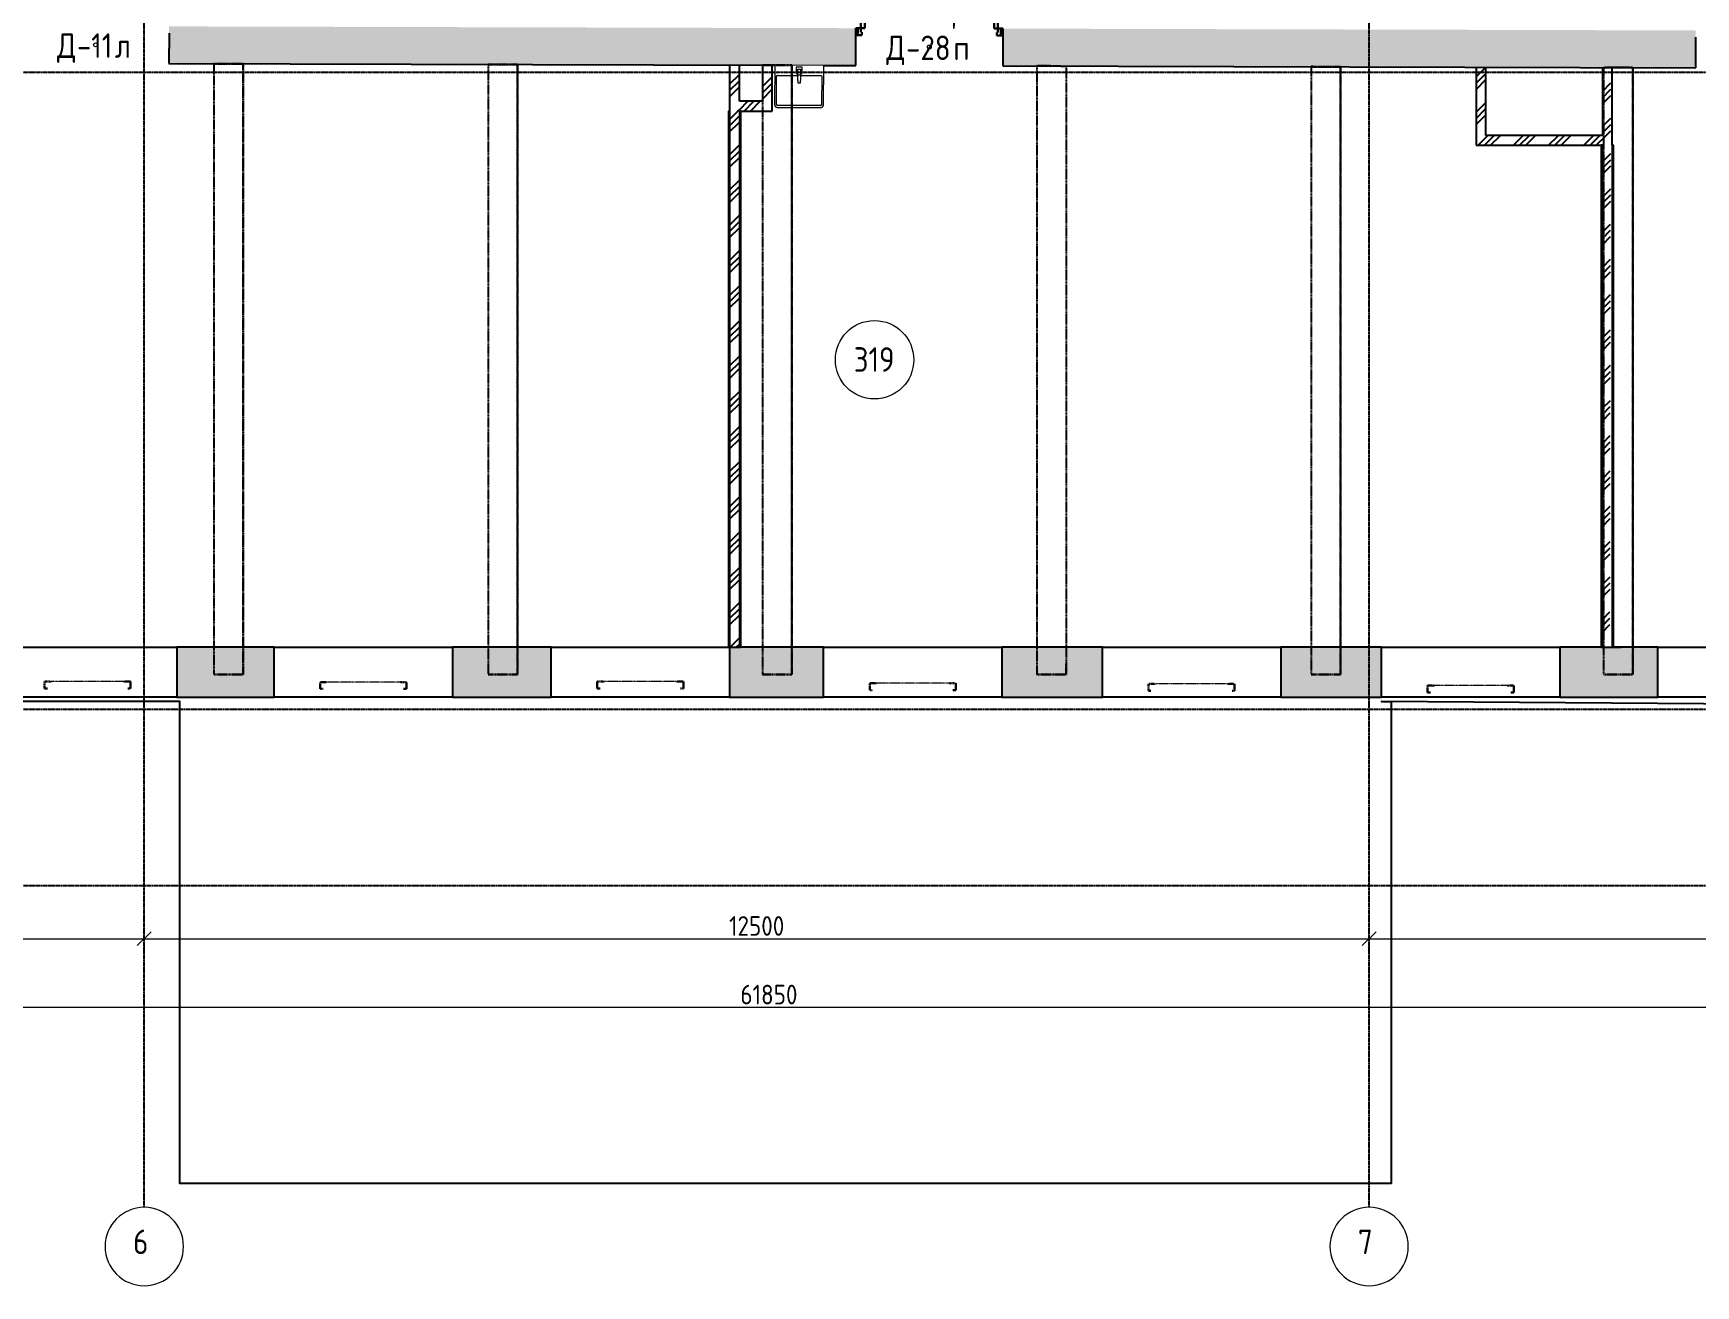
# Model space of a CAD drawing. Header units: millimetres. Extents: x -33838 to 476301, y -41806 to 120107.
# Drawn here: x 233454 to 250420, y -3626 to 9153 of the extents above; entities that cross this region are included whole.
import ezdxf

# ---------------------------------------------------------------- set-up
doc = ezdxf.new("R2010")
doc.units = ezdxf.units.MM
for name, pattern in [('ADSK_Линия сетки', [25, 20, -2.5, 0, -2.5]), ('ADSK_Сверху', [4.5, 3, -1.5]), ('ADSK_Снесено', [4.5, 3, -1.5])]:
    doc.linetypes.add(name, pattern=pattern)
for name, color, linetype, lineweight, true_color in [('_ Окна', 5, 'Continuous', 30, 0x0000ff), ('Стены внутренние', 5, 'Continuous', 18, 0x0000ff), ('Стены наружные', 1, 'ADSK_Снесено', 18, 0xff0000), ('Стены штриховка', 5, 'Continuous', 18, 0x0000ff)]:
    doc.layers.add(name, color=color, linetype=linetype, lineweight=lineweight, true_color=true_color)
for name, color, linetype, lineweight in [('Двери', 251, 'Continuous', 18), ('Каркас', 7, 'Continuous', 18), ('Марки дверей', 7, 'Continuous', 20), ('Марки помещений', 7, 'Continuous', 20), ('Окна', 251, 'Continuous', 18), ('Оси', 7, 'Continuous', 9), ('Сантехника', 251, 'Continuous', 18)]:
    doc.layers.add(name, color=color, linetype=linetype, lineweight=lineweight)
doc.styles.add('GOST Common_1', font='GOST Common_0.ttf', dxfattribs={"width": 0.9, "height": 200})
doc.styles.add('GOST Common_2', font='GOST Common_0.ttf', dxfattribs={"width": 0.9, "height": 250})
doc.styles.add('ISOCPEUR', font='isocpeur.ttf', dxfattribs={"height": 250})
doc.dimstyles.new('ADSK_Основной_2_5_мм', dxfattribs={"dimscale": 304.8, "dimtxt": 251.428749, "dimasz": 0.463911, "dimexe": 0.492126, "dimexo": 0.492126, "dimgap": 0.098425, "dimtad": 1, "dimdec": 1, "dimrnd": 0.1, "dimdsep": 46, "dimtxsty": 'GOST Common_1', "dimblk1": 'OBLIQUE', "dimblk2": 'OBLIQUE', "dimsah": 1, "dimcen": 0.09, "dimdle": 0.492126, "dimazin": 2, "dimtfac": 1, "dimtdec": 4, "dimtix": 1, "dimtmove": 0, "dimatfit": 3, "dimfxl": 1, "dimtvp": 1, "dimtfill": 1, "dimtolj": 1, "dimtzin": 0, "dimlwd": 20, "dimlwe": 20, "dimarcsym": 2})
pattern_1 = [(45, (215977.25, 150), (-179.6051, 179.6051), []), (45, (216040.75, 150), (0, 359.2102), []), (45, (215913.75, 150), (0, 359.2102), [])]

# ---------------------------------------------------------------- blocks, each defined once
blk = doc.blocks.new('Витраж-тент со смещением вовне - 60мм 30 сдвиг-1466942-03 План 3-го этажа')
at = {"layer": '_ Окна', "color": 161, "linetype": 'ADSK_Сверху', "true_color": 0xaaaaff}
for p, q in [((-440, 25), (-440, -45)), ((-440, 25), (-410, 25)), ((-440, -45), (-440, 25)), ((440, 25), (410, 25)), ((440, -45), (440, 25)), ((440, -45), (440, 25)), ((-380, -45), (-440, -45)), ((-380, -35), (-380, -45)), ((380, -35), (380, -45)), ((380, -45), (440, -45))]:
    blk.add_line(p, q, dxfattribs=at)
at = {"layer": 'Окна', "color": 161, "linetype": 'ADSK_Сверху', "true_color": 0xaaaaff}
blk.add_line((-380, -45), (380, -45), dxfattribs=at)
blk = doc.blocks.new('AC_Дверь_Двупольная - Д-28п 1500х2200h-V210-03 План 3-го этажа')
at = {"layer": 'Двери', "lineweight": 30}
for p, q in [((-700, 1140), (-660, 1140)), ((-700, 190), (-700, 1140)), ((-660, 1140), (-660, 190)), ((700, 640), (660, 640)), ((660, 640), (660, 190)), ((700, 190), (700, 640)), ((-750, 190), (-730, 190)), ((-750, 120), (-750, 190)), ((-730, 190), (-700, 190)), ((-730, 120), (-730, 190)), ((-730, 190), (-730, 120)), ((-660, 190), (-700, 190)), ((-700, 190), (-700, 150)), ((660, 190), (700, 190)), ((730, 190), (700, 190)), ((700, 190), (700, 150)), ((730, 120), (730, 190)), ((750, 190), (730, 190)), ((730, 190), (730, 120)), ((750, 120), (750, 190)), ((-730, 120), (-750, 120)), ((-690, 120), (-730, 120)), ((-700, 150), (-690, 150)), ((-690, 150), (-690, 120)), ((700, 150), (690, 150)), ((690, 150), (690, 120)), ((690, 120), (730, 120)), ((730, 120), (750, 120))]:
    blk.add_line(p, q, dxfattribs=at)
at = {"layer": 'Двери'}
for centre, radius, start, end in [((-700, 190), 950, 360, 90), ((700, 190), 450, 90, 180)]:
    blk.add_arc(centre, radius, start, end, dxfattribs=at)
blk = doc.blocks.new('Parametric_Porcelain_bathroom_sink_20774 - 500х430мм-V218-03 План 3-го этажа')
at = {"layer": 'Сантехника'}
for p, q in [((-125, 540), (-125, 140)), ((-105, 253), (-105, 540)), ((345, 570), (-95, 570)), ((-95, 550), (345, 550)), ((355, 540), (355, 253)), ((375, 140), (375, 540)), ((110, 243), (-95, 243)), ((93, 221), (93, 162)), ((110, 223), (95, 223)), ((140, 319), (110, 319)), ((110, 319), (110, 296)), ((140, 319), (110, 319)), ((110, 236), (110, 296)), ((110, 201), (110, 236)), ((140, 236), (110, 236)), ((110, 181), (110, 201)), ((140, 181), (110, 181)), ((140, 296), (140, 319)), ((140, 296), (140, 236)), ((345, 243), (140, 243)), ((140, 236), (140, 201)), ((155, 223), (140, 223)), ((140, 201), (140, 181)), ((156, 162), (156, 221)), ((-125, 140), (-120, 140)), ((-120, 140), (-115, 140)), ((-115, 140), (365, 140)), ((95, 160), (155, 160)), ((365, 140), (370, 140)), ((370, 140), (375, 140))]:
    blk.add_line(p, q, dxfattribs=at)
at = {"layer": 'Сантехника', "flags": 128}
for points in [[(-95, 570), (-96, 570), (-97, 570), (-99, 570), (-100, 570), (-101, 569), (-102, 569), (-103, 569), (-104, 568), (-106, 568), (-107, 568), (-108, 567), (-109, 567), (-110, 566), (-111, 565), (-112, 565), (-113, 564), (-114, 563), (-115, 563), (-116, 562), (-117, 561), (-117, 560), (-118, 559), (-119, 558), (-120, 557), (-120, 556), (-121, 555), (-121, 554), (-122, 553), (-123, 552), (-123, 551), (-123, 550), (-124, 549), (-124, 547), (-124, 546), (-125, 545), (-125, 544), (-125, 543), (-125, 542), (-125, 540), (-125, 540)], [(-105, 540), (-105, 540), (-105, 541), (-105, 541), (-105, 542), (-105, 542), (-105, 542), (-105, 543), (-104, 543), (-104, 544), (-104, 544), (-104, 544), (-104, 545), (-104, 545), (-103, 545), (-103, 546), (-103, 546), (-103, 546), (-103, 547), (-102, 547), (-102, 547), (-102, 547), (-101, 548), (-101, 548), (-101, 548), (-100, 548), (-100, 549), (-100, 549), (-99, 549), (-99, 549), (-99, 549), (-98, 549), (-98, 550), (-97, 550), (-97, 550), (-97, 550), (-96, 550), (-96, 550), (-96, 550), (-95, 550), (-95, 550)], [(-105, 541), (-105, 541), (-105, 541), (-105, 540), (-105, 540)], [(-101, 548), (-101, 548), (-102, 548), (-102, 547), (-102, 547), (-102, 547)], [(-95, 550), (-95, 550), (-96, 550), (-96, 550), (-97, 550)], [(375, 540), (375, 541), (375, 542), (375, 544), (375, 545), (374, 546), (374, 547), (374, 548), (373, 549), (373, 551), (373, 552), (372, 553), (372, 554), (371, 555), (370, 556), (370, 557), (369, 558), (368, 559), (368, 560), (367, 561), (366, 562), (365, 562), (364, 563), (363, 564), (362, 565), (361, 565), (360, 566), (359, 566), (358, 567), (357, 568), (356, 568), (355, 568), (354, 569), (352, 569), (351, 569), (350, 570), (349, 570), (348, 570), (347, 570), (345, 570), (345, 570)], [(346, 550), (346, 550), (346, 550), (345, 550), (345, 550)], [(345, 550), (345, 550), (346, 550), (346, 550), (347, 550), (347, 550), (347, 550), (348, 550), (348, 549), (349, 549), (349, 549), (349, 549), (350, 549), (350, 549), (350, 548), (351, 548), (351, 548), (351, 548), (352, 548), (352, 547), (352, 547), (352, 547), (353, 546), (353, 546), (353, 546), (353, 545), (354, 545), (354, 545), (354, 544), (354, 544), (354, 544), (354, 543), (355, 543), (355, 542), (355, 542), (355, 542), (355, 541), (355, 541), (355, 541), (355, 540), (355, 540)], [(353, 546), (353, 546), (353, 547), (352, 547), (352, 547), (352, 547)], [(355, 540), (355, 540), (355, 541), (355, 541), (355, 542)], [(-105, 253), (-105, 253), (-105, 252), (-105, 252), (-105, 252)], [(-95, 243), (-95, 243), (-96, 243), (-96, 243), (-97, 243), (-97, 243), (-97, 243), (-98, 244), (-98, 244), (-99, 244), (-99, 244), (-99, 244), (-100, 244), (-100, 244), (-100, 245), (-101, 245), (-101, 245), (-101, 245), (-102, 246), (-102, 246), (-102, 246), (-102, 246), (-103, 247), (-103, 247), (-103, 247), (-103, 248), (-104, 248), (-104, 248), (-104, 249), (-104, 249), (-104, 250), (-104, 250), (-105, 250), (-105, 251), (-105, 251), (-105, 251), (-105, 252), (-105, 252), (-105, 253), (-105, 253), (-105, 253)], [(-103, 247), (-103, 247), (-103, 247), (-102, 246), (-102, 246), (-102, 246)], [(-96, 243), (-96, 243), (-96, 243), (-95, 243), (-95, 243)], [(355, 253), (355, 253), (355, 252), (355, 252), (355, 252), (355, 251), (355, 251), (355, 250), (354, 250), (354, 250), (354, 249), (354, 249), (354, 249), (354, 248), (353, 248), (353, 248), (353, 247), (353, 247), (353, 247), (352, 246), (352, 246), (352, 246), (351, 245), (351, 245), (351, 245), (350, 245), (350, 245), (350, 244), (349, 244), (349, 244), (349, 244), (348, 244), (348, 244), (347, 243), (347, 243), (347, 243), (346, 243), (346, 243), (346, 243), (345, 243), (345, 243)], [(345, 243), (345, 243), (346, 243), (346, 243), (347, 243)], [(351, 245), (351, 245), (352, 246), (352, 246), (352, 246), (352, 246)], [(355, 252), (355, 252), (355, 253), (355, 253), (355, 253)]]:
    blk.add_lwpolyline(points, dxfattribs=at)
at = {"layer": 'Сантехника'}
for centre, radius, start, end in [((95, 221), 1.87, 120, 150), ((95, 221), 1.87, 90, 180), ((95, 221), 1.87, 120, 150), ((95, 221), 1.87, 120, 150), ((155, 221), 1.87, 0, 90), ((155, 221), 1.87, 30, 60), ((155, 221), 1.87, 30, 60), ((155, 221), 1.87, 30, 60), ((95, 162), 1.49, 180, 270), ((155, 162), 1.49, 270, 360)]:
    blk.add_arc(centre, radius, start, end, dxfattribs=at)
blk = doc.blocks.new('Ось сетки - Круг_Ø8 мм-6577-03 План 3-го этажа')
at = {"layer": 'Оси', "lineweight": 20}
for start, end in [(360, 180), (180, 360)]:
    blk.add_arc((0, 0), 4, start, end, dxfattribs=at)
blk = doc.blocks.new('ADSK_Марка_Помещение_ОдноЗначение - Номер-247393-03 План 3-го этажа')
at = {"layer": 'Марки помещений'}
blk.add_circle((0, 0), 4, dxfattribs=at)
blk = doc.blocks.new('_Oblique')
at = {"color": 0, "linetype": 'ByBlock', "lineweight": -2}
blk.add_line((-0.5, -0.5), (0.5, 0.5), dxfattribs=at)
blk = doc.blocks.new('*D2152')
at = {"color": 0, "lineweight": 20, "transparency": 16777216}
for p, q in [((226537, -85), (234737, -85)), ((226687, -135), (226687, -235)), ((234587, -135), (234587, -235))]:
    blk.add_line(p, q, dxfattribs=at)
at = {"layer": 'Defpoints', "color": 0, "transparency": 16777216}
for p in [(226687, 15), (234587, 15), (234587, -85)]:
    blk.add_point(p, dxfattribs=at)
at = {"color": 0, "lineweight": 20, "transparency": 16777216, "xscale": 141.4, "yscale": 141.4, "zscale": 141.4, "rotation": 180}
blk.add_blockref('_Oblique', (226687, -85), dxfattribs=at)
at = {"color": 0, "lineweight": 20, "transparency": 16777216, "xscale": 141.4, "yscale": 141.4, "zscale": 141.4}
blk.add_blockref('_Oblique', (234587, -85), dxfattribs=at)
at = {"color": 0, "lineweight": 25, "transparency": 16777216, "insert": (230637, 45), "char_height": 200, "width": 756.84, "attachment_point": 5, "style": 'GOST Common_1', "bg_fill": 3, "box_fill_scale": 1.1, "bg_fill_color": 256, "bg_fill_true_color": 13158600, "bg_fill_transparency": 0}
blk.add_mtext('\\A1;7900', dxfattribs=at)
blk = doc.blocks.new('*D2153')
at = {"color": 0, "lineweight": 20, "transparency": 16777216}
for p, q in [((234437, -85), (247237, -85)), ((234587, -135), (234587, -235)), ((247087, -135), (247087, -235))]:
    blk.add_line(p, q, dxfattribs=at)
at = {"layer": 'Defpoints', "color": 0, "transparency": 16777216}
for p in [(234587, 15), (247087, 15), (247087, -85)]:
    blk.add_point(p, dxfattribs=at)
at = {"color": 0, "lineweight": 20, "transparency": 16777216, "xscale": 141.4, "yscale": 141.4, "zscale": 141.4, "rotation": 180}
blk.add_blockref('_Oblique', (234587, -85), dxfattribs=at)
at = {"color": 0, "lineweight": 20, "transparency": 16777216, "xscale": 141.4, "yscale": 141.4, "zscale": 141.4}
blk.add_blockref('_Oblique', (247087, -85), dxfattribs=at)
at = {"color": 0, "lineweight": 25, "transparency": 16777216, "insert": (240837, 45), "char_height": 200, "width": 889.8, "attachment_point": 5, "style": 'GOST Common_1', "bg_fill": 3, "box_fill_scale": 1.1, "bg_fill_color": 256, "bg_fill_true_color": 13158600, "bg_fill_transparency": 0}
blk.add_mtext('\\A1;12500', dxfattribs=at)
blk = doc.blocks.new('*D2154')
at = {"color": 0, "lineweight": 20, "transparency": 16777216}
for p, q in [((246937, -85), (255137, -85)), ((247087, -135), (247087, -235)), ((254987, -135), (254987, -235))]:
    blk.add_line(p, q, dxfattribs=at)
at = {"layer": 'Defpoints', "color": 0, "transparency": 16777216}
for p in [(247087, 15), (254987, 15), (254987, -85)]:
    blk.add_point(p, dxfattribs=at)
at = {"color": 0, "lineweight": 20, "transparency": 16777216, "xscale": 141.4, "yscale": 141.4, "zscale": 141.4, "rotation": 180}
blk.add_blockref('_Oblique', (247087, -85), dxfattribs=at)
at = {"color": 0, "lineweight": 20, "transparency": 16777216, "xscale": 141.4, "yscale": 141.4, "zscale": 141.4}
blk.add_blockref('_Oblique', (254987, -85), dxfattribs=at)
at = {"color": 0, "lineweight": 25, "transparency": 16777216, "insert": (251037, 45), "char_height": 200, "width": 756.84, "attachment_point": 5, "style": 'GOST Common_1', "bg_fill": 3, "box_fill_scale": 1.1, "bg_fill_color": 256, "bg_fill_true_color": 13158600, "bg_fill_transparency": 0}
blk.add_mtext('\\A1;7900', dxfattribs=at)
blk = doc.blocks.new('*D2166')
at = {"color": 0, "lineweight": 20, "transparency": 16777216}
for p, q in [((209887, -785), (272037, -785)), ((210037, -835), (210037, -935)), ((271887, -835), (271887, -935))]:
    blk.add_line(p, q, dxfattribs=at)
at = {"layer": 'Defpoints', "color": 0, "transparency": 16777216}
for p in [(210037, -685), (271887, -685), (271887, -785)]:
    blk.add_point(p, dxfattribs=at)
at = {"color": 0, "lineweight": 20, "transparency": 16777216, "xscale": 141.4, "yscale": 141.4, "zscale": 141.4, "rotation": 180}
blk.add_blockref('_Oblique', (210037, -785), dxfattribs=at)
at = {"color": 0, "lineweight": 20, "transparency": 16777216, "xscale": 141.4, "yscale": 141.4, "zscale": 141.4}
blk.add_blockref('_Oblique', (271887, -785), dxfattribs=at)
at = {"color": 0, "lineweight": 25, "transparency": 16777216, "insert": (240962, -655), "char_height": 200, "width": 889.8, "attachment_point": 5, "style": 'GOST Common_1', "bg_fill": 3, "box_fill_scale": 1.1, "bg_fill_color": 256, "bg_fill_true_color": 13158600, "bg_fill_transparency": 0}
blk.add_mtext('\\A1;61850', dxfattribs=at)
blk = doc.blocks.new('ADSK_Марка_Дверь - Типоразмер_ADSK_Марка-58376-03 План 3-го этажа')
at = {"layer": 'Марки дверей', "lineweight": 9}
blk.add_circle((0, 0), 0.2, dxfattribs=at)

msp = doc.modelspace()

# ---------------------------------------------------------------- hatches: boundary and pattern name
at = {"layer": 'Стены внутренние', "lineweight": 25, "true_color": 0x636466}
h = msp.add_hatch(color=251, dxfattribs=at)
h.paths.add_polyline_path([(258100.31958, 8781.41711), (258097.49102, 9161.42592), (251920.51599, 9177.7535), (251919.51154, 8797.75483), (258042.55858, 8781.56979)])
h.paths.add_polyline_path([(250419.51678, 8801.71976), (250420.3362, 9181.71844), (243349.51668, 9200.40921), (243348.51223, 8820.41054), (249544.59255, 8804.03245)])
h.paths.add_polyline_path([(241848.51747, 8824.37547), (241849.33689, 9204.37414), (234840.12747, 9222.90206), (234840.12747, 8842.90073), (241580.63653, 8825.08356)])
h.paths.add_polyline_path([(233339.12826, 8846.86832), (233339.94768, 9226.86699), (231140.59406, 9232.68103), (231139.58961, 8852.68236), (232774.02347, 8848.36206)])
h.paths.add_polyline_path([(229639.59485, 8856.64729), (229640.41427, 9236.64596), (224110.2776, 9251.26425), (224111.02308, 8871.26096), (227566.26747, 8862.12771)])
h = msp.add_hatch(dxfattribs=at)
h.set_pattern_fill('FP_1', color=251, style=0, pattern_type=2)
h.set_pattern_definition(pattern_1)
h.paths.add_polyline_path([(240660.30672, 8358.43061), (240660.30672, 8827.51627), (240560.30672, 8827.7806), (240560.30672, 8358.43061)])
h = msp.add_hatch(dxfattribs=at)
h.set_pattern_fill('FP_1', color=251, style=0, pattern_type=2)
h.set_pattern_definition(pattern_1)
h.paths.add_polyline_path([(240895.73207, 8458.43061), (240995.73207, 8458.43061), (240995.73207, 8826.62964), (240895.73207, 8826.89397), (240895.73207, 8473.69942)])
h = msp.add_hatch(dxfattribs=at)
h.set_pattern_fill('FP_1', color=251, style=0, pattern_type=2)
h.set_pattern_definition(pattern_1)
h.paths.add_polyline_path([(248178.79263, 8110.02642), (248278.79263, 8110.02642), (248278.79263, 8807.37834), (248178.79263, 8807.64267), (248178.79263, 8382.97321)])
h = msp.add_hatch(dxfattribs=at)
h.set_pattern_fill('FP_1', color=251, style=0, pattern_type=2)
h.set_pattern_definition(pattern_1)
h.paths.add_polyline_path([(249490.08433, 8110.02642), (249553.52603, 8110.02642), (249554.76678, 8803.95424), (249467.5993, 8804.23597), (249467.5993, 8110.02642)])
h = msp.add_hatch(dxfattribs=at)
h.set_pattern_fill('FP_1', color=251, style=0, pattern_type=2)
h.set_pattern_definition(pattern_1)
h.paths.add_polyline_path([(240560.30672, 2889.50427), (240660.30672, 2889.50427), (240660.30672, 8358.43061), (240560.30672, 8358.43061), (240560.30672, 3304.22291)])
h = msp.add_hatch(dxfattribs=at)
h.set_pattern_fill('FP_1', color=251, style=0, pattern_type=2)
h.set_pattern_definition(pattern_1)
h.paths.add_polyline_path([(240660.30672, 8358.43061), (240995.73207, 8358.43061), (240995.73207, 8458.43061), (240660.30672, 8458.43061), (240660.30672, 8445.58838)])
h = msp.add_hatch(dxfattribs=at)
h.set_pattern_fill('FP_1', color=251, style=0, pattern_type=2)
h.set_pattern_definition(pattern_1)
h.paths.add_polyline_path([(249467.5993, 8010.02642), (249553.34723, 8010.02642), (249553.52603, 8110.02642), (248178.79263, 8110.02642), (248178.79263, 8010.02642), (249457.5993, 8010.02642)])
h = msp.add_hatch(dxfattribs=at)
h.set_pattern_fill('FP_1', color=251, style=0, pattern_type=2)
h.set_pattern_definition(pattern_1)
h.paths.add_polyline_path([(249567.5993, 2889.50427), (249567.5993, 2889.56969), (249544.19188, 2889.61155), (249553.34723, 8010.02642), (249467.5993, 8010.02642), (249467.5993, 2889.50427), (249544.19188, 2889.50427)])
at = {"layer": 'Стены наружные', "linetype": 'Continuous', "lineweight": 25, "true_color": 0x636466}
h = msp.add_hatch(color=251, dxfattribs=at)
h.paths.add_polyline_path([(257441.35445, 2379.50427), (258524.186, 2379.50427), (258524.186, 2889.50427), (257441.35445, 2889.50427), (257441.35445, 2682.85569)])
h.paths.add_polyline_path([(255595.00558, 2379.50427), (255621.35445, 2379.50427), (255621.35445, 2889.50427), (254574.41538, 2889.50427), (254574.41538, 2379.50427)])
h.paths.add_polyline_path([(251855.0874, 2379.50427), (252754.41538, 2379.50427), (252754.41538, 2889.50427), (251855.0874, 2889.50427), (251855.0874, 2682.85569)])
h.paths.add_polyline_path([(249742.9939, 2379.50427), (250035.0874, 2379.50427), (250035.0874, 2889.50427), (249034.4899, 2889.50427), (249034.4899, 2379.50427)])
h.paths.add_polyline_path([(246252.09288, 2379.50427), (247214.4899, 2379.50427), (247214.4899, 2889.50427), (246184.43806, 2889.50427), (246184.43806, 2379.50427)])
h.paths.add_polyline_path([(243916.3647, 2379.50427), (244364.43806, 2379.50427), (244364.43806, 2889.50427), (243340.29693, 2889.50427), (243340.29693, 2379.50427)])
h.paths.add_polyline_path([(241520.29693, 2379.50427), (241520.29693, 2889.50427), (240560.30672, 2889.50427), (240560.30672, 2379.50427)])
h.paths.add_polyline_path([(238740.30672, 2379.50427), (238740.30672, 2889.50427), (237732.02874, 2889.50427), (237732.02874, 2379.50427)])
h.paths.add_polyline_path([(235912.02874, 2379.50427), (235912.02874, 2889.50427), (234918.25319, 2889.50427), (234918.25319, 2379.50427)])
h.paths.add_polyline_path([(233098.25319, 2379.50427), (233098.25319, 2889.50427), (232081.46836, 2889.50427), (232081.46836, 2379.50427), (232585.33884, 2379.50427)])
h.paths.add_polyline_path([(230261.46836, 2379.50427), (230261.46836, 2889.50427), (229268.43842, 2889.50427), (229268.43842, 2379.50427), (229901.99565, 2379.50427)])
h.paths.add_polyline_path([(224250.2517, 2379.50427), (224642.53397, 2379.50427), (224642.53397, 2889.50427), (224250.2517, 2889.50427), (224250.2517, 2657.85807)])
h.paths.add_polyline_path([(227448.43842, 2379.50427), (227448.43842, 2889.50427), (226462.53397, 2889.50427), (226462.53397, 2379.50427)])

# ---------------------------------------------------------------- linework, layer by layer
at = {"linetype": 'ADSK_Линия сетки', "lineweight": 25}
for p, q in [((234587.16465, -2825.79407), (234587.16465, 44684.78674)), ((247087.16465, -2825.79407), (247087.16465, 44684.78674)), ((204891.02955, 8756.78828), (273118.97256, 8756.78828)), ((204891.02955, 2256.78828), (273118.97256, 2256.78828)), ((204891.02955, 456.78828), (273118.97256, 456.78828))]:
    msp.add_line(p, q, dxfattribs=at)
at = {"layer": 'Каркас', "color": 251, "linetype": 'ADSK_Сверху', "lineweight": 25, "true_color": 0x636466}
for p, q in [((235595.73207, 8840.90345), (235295.73207, 8841.69644)), ((235295.73207, 8841.69644), (235295.73207, 2609.72506)), ((235295.73207, 8841.69644), (235295.73207, 2609.72506)), ((235295.73207, 8841.69644), (235595.73207, 8840.90345)), ((235595.73207, 2609.72506), (235595.73207, 8840.90345)), ((235595.73207, 8840.90345), (235595.73207, 2609.72506)), ((238395.73207, 8833.50221), (238095.73207, 8834.2952)), ((238095.73207, 8834.2952), (238095.73207, 2609.72506)), ((238095.73207, 8834.2952), (238095.73207, 2609.72506)), ((238095.73207, 8834.2952), (238395.73207, 8833.50221)), ((238395.73207, 2609.72506), (238395.73207, 8833.50221)), ((238395.73207, 8833.50221), (238395.73207, 2609.72506)), ((241195.73207, 8826.10098), (240895.73207, 8826.89397)), ((240895.73207, 8826.89397), (240895.73207, 2609.72506)), ((240895.73207, 8826.89397), (240895.73207, 2609.72506)), ((240895.73207, 8826.89397), (241195.73207, 8826.10098)), ((241195.73207, 2609.72506), (241195.73207, 8826.10098)), ((241195.73207, 8826.10098), (241195.73207, 2609.72506)), ((243837.98031, 8819.11673), (243695.73207, 8819.49273)), ((243695.73207, 8819.49273), (243695.73207, 2609.72506)), ((243695.73207, 8819.49273), (243695.73207, 2609.72506)), ((243695.73207, 8819.49273), (243995.73207, 8818.69974)), ((243995.73207, 8818.69974), (243995.73207, 2609.72506)), ((246795.73207, 8811.29851), (246495.73207, 8812.0915)), ((246495.73207, 8812.0915), (246495.73207, 2609.72506)), ((246495.73207, 8812.0915), (246495.73207, 2609.72506)), ((246495.73207, 8812.0915), (246795.73207, 8811.29851)), ((246795.73207, 2609.72506), (246795.73207, 8811.29851)), ((246795.73207, 8811.29851), (246795.73207, 2609.72506)), ((249777.52279, 8803.41675), (249477.52279, 8804.20973)), ((249477.52279, 8804.20973), (249477.52279, 2609.72506)), ((249477.52279, 8804.20973), (249477.52279, 2609.72506)), ((249477.52279, 8804.20973), (249777.52279, 8803.41675)), ((249777.52279, 2609.72506), (249777.52279, 8803.41675)), ((249777.52279, 8803.41675), (249777.52279, 2609.72506)), ((243995.73207, 2609.72506), (243995.73207, 2723.35694)), ((235595.73207, 2609.72506), (235295.73207, 2609.72506)), ((235295.73207, 2609.72506), (235595.73207, 2609.72506)), ((238395.73207, 2609.72506), (238095.73207, 2609.72506)), ((238095.73207, 2609.72506), (238395.73207, 2609.72506)), ((241195.73207, 2609.72506), (240895.73207, 2609.72506)), ((240895.73207, 2609.72506), (241195.73207, 2609.72506)), ((243995.73207, 2609.72506), (243695.73207, 2609.72506)), ((243695.73207, 2609.72506), (243995.73207, 2609.72506)), ((246795.73207, 2609.72506), (246495.73207, 2609.72506)), ((246495.73207, 2609.72506), (246795.73207, 2609.72506)), ((249777.52279, 2609.72506), (249477.52279, 2609.72506)), ((249477.52279, 2609.72506), (249777.52279, 2609.72506))]:
    msp.add_line(p, q, dxfattribs=at)
at = {"layer": 'Стены внутренние', "color": 251, "lineweight": 25, "true_color": 0x636466}
for p, q in [((234839.94244, 9152.90231), (234839.12302, 8842.90339)), ((241848.51747, 8824.37547), (241849.33689, 9134.37439)), ((243349.33165, 9130.40945), (243348.51223, 8820.41054)), ((250419.51678, 8801.71976), (250420.3362, 9111.71868)), ((234839.12302, 8842.90339), (241020.90239, 8826.5631)), ((240560.30672, 8827.7806), (240560.30672, 8358.43061)), ((240660.30672, 8458.43061), (240660.30672, 8827.51627)), ((240895.73207, 8826.89397), (240895.73207, 8458.43061)), ((240995.73207, 8358.43061), (240995.73207, 8826.62964)), ((241520.55991, 8825.24236), (241848.51747, 8824.37547)), ((243348.51223, 8820.41054), (250419.51678, 8801.71976)), ((248178.79263, 8807.64267), (248178.79263, 8010.02642)), ((248278.79263, 8110.02642), (248278.79263, 8807.37834)), ((249467.5993, 8804.23597), (249467.5993, 8110.02642)), ((249567.5993, 8010.02642), (249567.5993, 8803.97164)), ((240560.30672, 8358.43061), (240548.30672, 8358.43061)), ((240548.30672, 8358.43061), (240548.30672, 2889.50427)), ((240895.73207, 8458.43061), (240660.30672, 8458.43061)), ((240672.30672, 8358.43061), (240995.73207, 8358.43061)), ((240672.30672, 2889.50427), (240672.30672, 8358.43061)), ((248178.79263, 8010.02642), (249455.5993, 8010.02642)), ((249467.5993, 8110.02642), (248278.79263, 8110.02642)), ((249455.5993, 8010.02642), (249455.5993, 2889.50427)), ((249579.5993, 8010.02642), (249567.5993, 8010.02642)), ((249579.5993, 2889.50427), (249579.5993, 8010.02642)), ((240548.30672, 2889.50427), (240670.30672, 2889.50427)), ((249457.5993, 2889.50427), (249577.5993, 2889.50427))]:
    msp.add_line(p, q, dxfattribs=at)
at = {"layer": 'Стены внутренние', "color": 251, "linetype": 'ADSK_Снесено', "lineweight": 25, "true_color": 0x636466}
for p, q in [((249674.76659, 8803.73968), (249554.76678, 8803.95424)), ((249544.19188, 2889.61155), (249664.19169, 2889.39698))]:
    msp.add_line(p, q, dxfattribs=at)
at = {"layer": 'Стены внутренние', "color": 251, "linetype": 'ADSK_Сверху', "lineweight": 25, "true_color": 0x636466}
msp.add_line((249381.32083, 8110.02642), (249369.02167, 8110.02642), dxfattribs=at)
at = {"layer": 'Стены наружные', "color": 251, "linetype": 'Continuous', "lineweight": 25, "true_color": 0x636466}
for p, q in [((233098.25319, 2889.50427), (234918.25319, 2889.50427)), ((235912.02874, 2889.50427), (234918.25319, 2889.50427)), ((234918.25319, 2889.50427), (234918.25319, 2379.50427)), ((235912.02874, 2379.50427), (235912.02874, 2889.50427)), ((235912.02874, 2889.50427), (237732.02874, 2889.50427)), ((238740.30672, 2889.50427), (237732.02874, 2889.50427)), ((237732.02874, 2889.50427), (237732.02874, 2379.50427)), ((238740.30672, 2379.50427), (238740.30672, 2889.50427)), ((238740.30672, 2889.50427), (240548.30672, 2889.50427)), ((240560.30672, 2889.50427), (240560.30672, 2379.50427)), ((241520.29693, 2889.50427), (240672.30672, 2889.50427)), ((241520.29693, 2379.50427), (241520.29693, 2889.50427)), ((241520.29693, 2889.50427), (243340.29693, 2889.50427)), ((244364.43806, 2889.50427), (243340.29693, 2889.50427)), ((243340.29693, 2889.50427), (243340.29693, 2379.50427)), ((244364.43806, 2379.50427), (244364.43806, 2889.50427)), ((244364.43806, 2889.50427), (246184.43806, 2889.50427)), ((247214.4899, 2889.50427), (246184.43806, 2889.50427)), ((246184.43806, 2889.50427), (246184.43806, 2379.50427)), ((247214.4899, 2379.50427), (247214.4899, 2889.50427)), ((247214.4899, 2889.50427), (249034.4899, 2889.50427)), ((249455.5993, 2889.50427), (249034.4899, 2889.50427)), ((249034.4899, 2889.50427), (249034.4899, 2379.50427)), ((250035.0874, 2889.50427), (249579.5993, 2889.50427)), ((250035.0874, 2379.50427), (250035.0874, 2889.50427)), ((250035.0874, 2889.50427), (251855.0874, 2889.50427)), ((234918.25319, 2379.50427), (233098.25319, 2379.50427)), ((234918.25319, 2379.50427), (235912.02874, 2379.50427)), ((237732.02874, 2379.50427), (235912.02874, 2379.50427)), ((237732.02874, 2379.50427), (238740.30672, 2379.50427)), ((240560.30672, 2379.50427), (238740.30672, 2379.50427)), ((240560.30672, 2379.50427), (241520.29693, 2379.50427)), ((243340.29693, 2379.50427), (241520.29693, 2379.50427)), ((243340.29693, 2379.50427), (244364.43806, 2379.50427)), ((246184.43806, 2379.50427), (244364.43806, 2379.50427)), ((246184.43806, 2379.50427), (247214.4899, 2379.50427)), ((249034.4899, 2379.50427), (247214.4899, 2379.50427)), ((249034.4899, 2379.50427), (250035.0874, 2379.50427)), ((251855.0874, 2379.50427), (250035.0874, 2379.50427))]:
    msp.add_line(p, q, dxfattribs=at)
at = {"layer": 'Стены штриховка', "color": 251, "lineweight": 25, "true_color": 0x636466}
for p, q in [((240550.30672, 8358.43061), (240550.30672, 2889.50427)), ((240560.30672, 8358.43061), (240560.30672, 2889.50427)), ((240672.30672, 8358.43061), (240660.30672, 8358.43061)), ((240660.30672, 8358.43061), (240660.30672, 2889.50427)), ((240670.30672, 8358.43061), (240670.30672, 2889.50427)), ((249467.5993, 8010.02642), (249455.5993, 8010.02642)), ((249457.5993, 8010.02642), (249457.5993, 2889.50427)), ((249467.5993, 8010.02642), (249467.5993, 2889.50427)), ((249567.5993, 8010.02642), (249567.5993, 2889.50427)), ((249577.5993, 8010.02642), (249577.5993, 2889.50427)), ((240670.30672, 2889.50427), (240672.30672, 2889.50427)), ((249455.5993, 2889.50427), (249457.5993, 2889.50427)), ((249577.5993, 2889.50427), (249579.5993, 2889.50427))]:
    msp.add_line(p, q, dxfattribs=at)

# ---------------------------------------------------------------- block references
at = {"lineweight": 25, "xscale": 99.99999999999993, "yscale": 99.99999999999993, "zscale": 99.99999999999993}
for p in [(234587.16465, -3225.79407), (247087.16465, -3225.79407)]:
    msp.add_blockref('Ось сетки - Круг_Ø8 мм-6577-03 План 3-го этажа', p, dxfattribs=at)
at = {"layer": '_ Окна', "color": 251, "linetype": 'ADSK_Сверху', "lineweight": 25, "true_color": 0x636466, "rotation": 180}
for p in [(234008.25319, 2494.32596), (236822.02874, 2488.81091), (239650.30672, 2493.70355), (242430.29693, 2476.28765), (245274.43806, 2470.35533), (248124.4899, 2452.51501)]:
    msp.add_blockref('Витраж-тент со смещением вовне - 60мм 30 сдвиг-1466942-03 План 3-го этажа', p, dxfattribs=at)
at = {"layer": 'Двери', "color": 251, "lineweight": 25, "true_color": 0x636466, "rotation": 359.8485505277052}
msp.add_blockref('AC_Дверь_Двупольная - Д-28п 1500х2200h-V210-03 План 3-го этажа', (242599.01708, 9012.39234), dxfattribs=at)
at = {"layer": 'Марки дверей', "color": 251, "lineweight": 25, "true_color": 0x636466, "xscale": 99.99999999999993, "yscale": 99.99999999999993, "zscale": 99.99999999999993}
for p in [(234089.62786, 9034.88519), (242599.01708, 9012.39234)]:
    msp.add_blockref('ADSK_Марка_Дверь - Типоразмер_ADSK_Марка-58376-03 План 3-го этажа', p, dxfattribs=at)
at = {"layer": 'Марки помещений', "color": 251, "lineweight": 25, "true_color": 0x636466, "xscale": 99.99999999999993, "yscale": 99.99999999999993, "zscale": 99.99999999999993}
msp.add_blockref('ADSK_Марка_Помещение_ОдноЗначение - Номер-247393-03 План 3-го этажа', (242039.94613, 5821.71415), dxfattribs=at)
at = {"layer": 'Сантехника', "color": 251, "lineweight": 25, "true_color": 0x636466, "rotation": 179.8485505277053}
msp.add_blockref('Parametric_Porcelain_bathroom_sink_20774 - 500х430мм-V218-03 План 3-го этажа', (241396.10077, 8965.57183), dxfattribs=at)

# ---------------------------------------------------------------- texts
at = {"lineweight": 25, "char_height": 250, "width": 274.177125, "attachment_point": 1, "style": 'ISOCPEUR'}
for s, insert in [('\\fGOST Common|b0|i0|c204|p34|;\\W.9;6', (234473.38399, -3053.26071)), ('\\fGOST Common|b0|i0|c204|p34|;\\W.9;7', (246973.38399, -3053.26071))]:
    msp.add_mtext(s, dxfattribs=dict(at, insert=insert))
at = {"layer": 'Марки дверей', "color": 251, "lineweight": 25, "true_color": 0x636466, "char_height": 250, "attachment_point": 1, "style": 'GOST Common_2'}
for s, insert, width in [('\\fGOST Common|b0|i0|c204|p34|;\\W.9;Д', (233697.49859, 9151.89828), 245.316375), ('-11', (233899.90484, 9151.89828), 468.9871875), ('\\fGOST Common|b0|i0|c204|p34|;\\W.9;л', (234286.85797, 9151.89828), 194.8100625), ('\\fGOST Common|b0|i0|c204|p34|;\\W.9;Д', (242159.18781, 9129.40543), 245.316375), ('-28', (242361.59406, 9129.40543), 584.4301875), ('\\fGOST Common|b0|i0|c204|p34|;\\W.9;п', (242843.79718, 9129.40543), 194.8100625)]:
    msp.add_mtext(s, dxfattribs=dict(at, insert=insert, width=width))
at = {"layer": 'Марки помещений', "color": 251, "lineweight": 25, "true_color": 0x636466, "insert": (241827.53887, 5949.43922), "char_height": 250, "width": 526.7086875, "attachment_point": 1, "style": 'GOST Common_2'}
msp.add_mtext('319', dxfattribs=at)

# ---------------------------------------------------------------- next in the draw order: dimensions: what is measured, and where the dimension line sits
at = {"lineweight": 25}
for base, p1, p2, override, picture, middle in [((234587.16465, -84.55356), (226687.16465, 15.43133), (234587.16465, 15.43133), {"dimpost": '<>', "dimfxl": 7900}, '*D2152', (230637.16465, 45.44644)), ((271887.16465, -784.55356), (210037.16465, -684.56867), (271887.16465, -684.56867), {"dimpost": '<>', "dimfxl": 61850}, '*D2166', (240962.16465, -654.55356))]:
    dim = msp.add_linear_dim(base=base, p1=p1, p2=p2, dimstyle='ADSK_Основной_2_5_мм', override=override, dxfattribs=at)
    dim.commit()
    dim.dimension.update_dxf_attribs({"geometry": picture, "text_midpoint": middle})

# ---------------------------------------------------------------- next in the draw order: dimensions: what is measured, and where the dimension line sits
dim = msp.add_linear_dim(base=(247087.16465, -84.55356), p1=(234587.16465, 15.43133), p2=(247087.16465, 15.43133), dimstyle='ADSK_Основной_2_5_мм', override={"dimpost": '<>', "dimfxl": 12500}, dxfattribs=at)
dim.commit()
dim.dimension.update_dxf_attribs({"geometry": '*D2153', "text_midpoint": (240837.16465, 45.44644)})

# ---------------------------------------------------------------- next in the draw order: dimensions: what is measured, and where the dimension line sits
dim = msp.add_linear_dim(base=(254987.16465, -84.55356), p1=(247087.16465, 15.43133), p2=(254987.16465, 15.43133), dimstyle='ADSK_Основной_2_5_мм', override={"dimpost": '<>', "dimfxl": 7900}, dxfattribs=at)
dim.commit()
dim.dimension.update_dxf_attribs({"geometry": '*D2154', "text_midpoint": (251037.16465, 45.44644)})

# ---------------------------------------------------------------- next in the draw order: linework, layer by layer
at = {"color": 251, "lineweight": 25, "true_color": 0x636466}
msp.add_lwpolyline([(262010.4664, 21084.05859), (262010.4664, 43909.20652), (272009.87193, 43909.20652), (272191.20351, 8682.30207), (265910.655, 8682.30207), (265910.655, 300.23165), (258014.186, 300.23165), (258014.186, 2256.78828), (247213.22785, 2336.47811), (247313.64977, 2335.73719), (247313.64977, -2582.56685), (234949.89798, -2582.56685), (234949.89798, 2336.47811), (224250.2517, 2336.47811), (224250.2517, 422.0206), (216267.75299, 456.78828), (216267.75299, 8679.25245)], dxfattribs=at)

doc.saveas('drawing.dxf')
